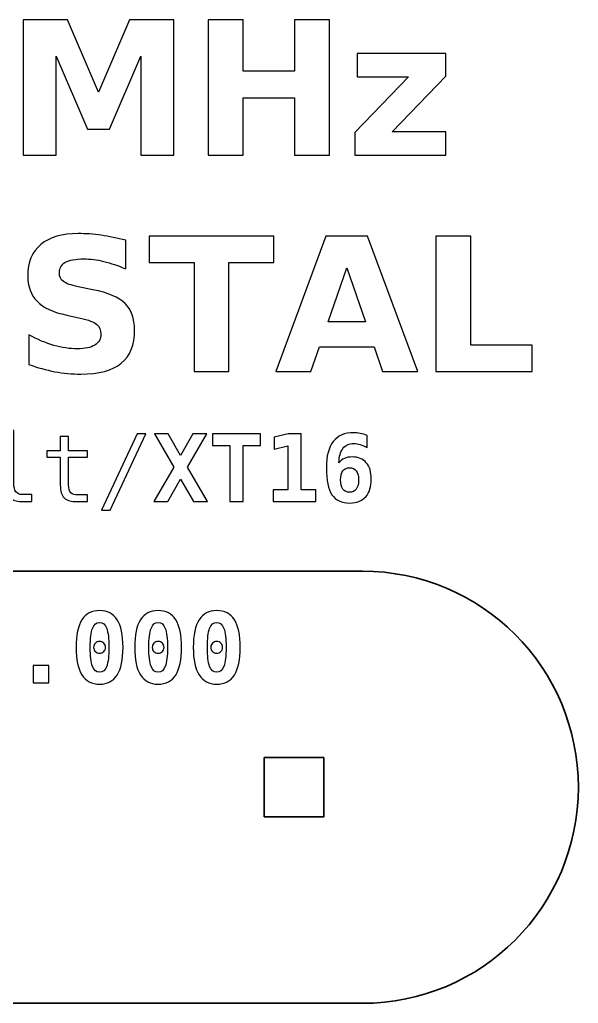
# Model space of a CAD drawing. Header units: centimetres. Extents: x -11.05 to -9.95, y -15.08 to -14.02.
# Drawn here: x -10.551 to -9.95, y -15.082 to -14.024 of the extents above; entities that cross this region are included whole.
import ezdxf

# ---------------------------------------------------------------- set-up
doc = ezdxf.new("R2010")
doc.units = ezdxf.units.CM
doc.header["$MEASUREMENT"] = 0
doc.layers.add('Layer 1', color=7, linetype='Continuous')

msp = doc.modelspace()

# ---------------------------------------------------------------- linework, layer by layer
at = {"layer": 'Layer 1', "color": 7, "lineweight": 35}
msp.add_lwpolyline([(-10.288, -14.882), (-10.224, -14.882), (-10.224, -14.818), (-10.288, -14.818), (-10.288, -14.882)], close=True, dxfattribs=at)
at = {"layer": 'Layer 1', "color": 250}
for points, knots in [([(-10.54758, -14.02405), (-10.54758, -14.02405), (-10.49975, -14.02405), (-10.49975, -14.02405), (-10.49975, -14.02405), (-10.49975, -14.02405), (-10.46652, -14.10208), (-10.46652, -14.10208), (-10.46652, -14.10208), (-10.46652, -14.10208), (-10.43312, -14.02405), (-10.43312, -14.02405), (-10.43312, -14.02405), (-10.43312, -14.02405), (-10.38538, -14.02405), (-10.38538, -14.02405), (-10.38538, -14.02405), (-10.38538, -14.02405), (-10.38538, -14.16985), (-10.38538, -14.16985), (-10.38538, -14.16985), (-10.38538, -14.16985), (-10.42092, -14.16985), (-10.42092, -14.16985), (-10.42092, -14.16985), (-10.42092, -14.16985), (-10.42092, -14.06322), (-10.42092, -14.06322), (-10.42092, -14.06322), (-10.42092, -14.06322), (-10.45452, -14.14182), (-10.45452, -14.14182), (-10.45452, -14.14182), (-10.45452, -14.14182), (-10.47835, -14.14182), (-10.47835, -14.14182), (-10.47835, -14.14182), (-10.47835, -14.14182), (-10.51195, -14.06322), (-10.51195, -14.06322), (-10.51195, -14.06322), (-10.51195, -14.06322), (-10.51195, -14.16985), (-10.51195, -14.16985), (-10.51195, -14.16985), (-10.51195, -14.16985), (-10.54758, -14.16985), (-10.54758, -14.16985), (-10.54758, -14.16985), (-10.54758, -14.16985), (-10.54758, -14.02405), (-10.54758, -14.02405)], [0, 0, 0, 0, 0.0769231, 0.0769231, 0.0769231, 0.0769231, 0.1538462, 0.1538462, 0.1538462, 0.1538462, 0.2307692, 0.2307692, 0.2307692, 0.2307692, 0.3076923, 0.3076923, 0.3076923, 0.3076923, 0.3846154, 0.3846154, 0.3846154, 0.3846154, 0.4615385, 0.4615385, 0.4615385, 0.4615385, 0.5384615, 0.5384615, 0.5384615, 0.5384615, 0.6153846, 0.6153846, 0.6153846, 0.6153846, 0.6923077, 0.6923077, 0.6923077, 0.6923077, 0.7692308, 0.7692308, 0.7692308, 0.7692308, 0.8461538, 0.8461538, 0.8461538, 0.8461538, 0.9230769, 0.9230769, 0.9230769, 0.9230769, 1, 1, 1, 1]), ([(-10.34855, -14.02405), (-10.34855, -14.02405), (-10.31095, -14.02405), (-10.31095, -14.02405), (-10.31095, -14.02405), (-10.31095, -14.02405), (-10.31095, -14.07962), (-10.31095, -14.07962), (-10.31095, -14.07962), (-10.31095, -14.07962), (-10.25549, -14.07962), (-10.25549, -14.07962), (-10.25549, -14.07962), (-10.25549, -14.07962), (-10.25549, -14.02405), (-10.25549, -14.02405), (-10.25549, -14.02405), (-10.25549, -14.02405), (-10.21789, -14.02405), (-10.21789, -14.02405), (-10.21789, -14.02405), (-10.21789, -14.02405), (-10.21789, -14.16985), (-10.21789, -14.16985), (-10.21789, -14.16985), (-10.21789, -14.16985), (-10.25549, -14.16985), (-10.25549, -14.16985), (-10.25549, -14.16985), (-10.25549, -14.16985), (-10.25549, -14.10805), (-10.25549, -14.10805), (-10.25549, -14.10805), (-10.25549, -14.10805), (-10.31095, -14.10805), (-10.31095, -14.10805), (-10.31095, -14.10805), (-10.31095, -14.10805), (-10.31095, -14.16985), (-10.31095, -14.16985), (-10.31095, -14.16985), (-10.31095, -14.16985), (-10.34855, -14.16985), (-10.34855, -14.16985), (-10.34855, -14.16985), (-10.34855, -14.16985), (-10.34855, -14.02405), (-10.34855, -14.02405)], [0, 0, 0, 0, 0.0833333, 0.0833333, 0.0833333, 0.0833333, 0.1666667, 0.1666667, 0.1666667, 0.1666667, 0.25, 0.25, 0.25, 0.25, 0.3333333, 0.3333333, 0.3333333, 0.3333333, 0.4166667, 0.4166667, 0.4166667, 0.4166667, 0.5, 0.5, 0.5, 0.5, 0.5833333, 0.5833333, 0.5833333, 0.5833333, 0.6666667, 0.6666667, 0.6666667, 0.6666667, 0.75, 0.75, 0.75, 0.75, 0.8333333, 0.8333333, 0.8333333, 0.8333333, 0.9166667, 0.9166667, 0.9166667, 0.9166667, 1, 1, 1, 1]), ([(-10.18812, -14.06048), (-10.18812, -14.06048), (-10.09268, -14.06048), (-10.09268, -14.06048), (-10.09268, -14.06048), (-10.09268, -14.06048), (-10.09268, -14.08488), (-10.09268, -14.08488), (-10.09268, -14.08488), (-10.09268, -14.08488), (-10.15032, -14.14485), (-10.15032, -14.14485), (-10.15032, -14.14485), (-10.15032, -14.14485), (-10.09268, -14.14485), (-10.09268, -14.14485), (-10.09268, -14.14485), (-10.09268, -14.14485), (-10.09268, -14.16985), (-10.09268, -14.16985), (-10.09268, -14.16985), (-10.09268, -14.16985), (-10.19055, -14.16985), (-10.19055, -14.16985), (-10.19055, -14.16985), (-10.19055, -14.16985), (-10.19055, -14.14545), (-10.19055, -14.14545), (-10.19055, -14.14545), (-10.19055, -14.14545), (-10.13292, -14.08548), (-10.13292, -14.08548), (-10.13292, -14.08548), (-10.13292, -14.08548), (-10.18812, -14.08548), (-10.18812, -14.08548), (-10.18812, -14.08548), (-10.18812, -14.08548), (-10.18812, -14.06048), (-10.18812, -14.06048)], [0, 0, 0, 0, 0.1, 0.1, 0.1, 0.1, 0.2, 0.2, 0.2, 0.2, 0.3, 0.3, 0.3, 0.3, 0.4, 0.4, 0.4, 0.4, 0.5, 0.5, 0.5, 0.5, 0.6, 0.6, 0.6, 0.6, 0.7, 0.7, 0.7, 0.7, 0.8, 0.8, 0.8, 0.8, 0.9, 0.9, 0.9, 0.9, 1, 1, 1, 1]), ([(-10.43725, -14.26145), (-10.43725, -14.26145), (-10.43725, -14.29228), (-10.43725, -14.29228), (-10.43725, -14.29228), (-10.44525, -14.28872), (-10.45308, -14.28602), (-10.46068, -14.28418), (-10.46068, -14.28418), (-10.46831, -14.28235), (-10.47551, -14.28145), (-10.48228, -14.28145), (-10.48228, -14.28145), (-10.49125, -14.28145), (-10.49791, -14.28268), (-10.50221, -14.28515), (-10.50221, -14.28515), (-10.50651, -14.28765), (-10.50865, -14.29148), (-10.50865, -14.29668), (-10.50865, -14.29668), (-10.50865, -14.30058), (-10.50721, -14.30365), (-10.50431, -14.30582), (-10.50431, -14.30582), (-10.50141, -14.30798), (-10.49615, -14.30988), (-10.48851, -14.31145), (-10.48851, -14.31145), (-10.48851, -14.31145), (-10.47251, -14.31465), (-10.47251, -14.31465), (-10.47251, -14.31465), (-10.45628, -14.31792), (-10.44478, -14.32285), (-10.43795, -14.32952), (-10.43795, -14.32952), (-10.43111, -14.33615), (-10.42768, -14.34558), (-10.42768, -14.35782), (-10.42768, -14.35782), (-10.42768, -14.37392), (-10.43245, -14.38588), (-10.44198, -14.39372), (-10.44198, -14.39372), (-10.45151, -14.40155), (-10.46608, -14.40548), (-10.48568, -14.40548), (-10.48568, -14.40548), (-10.49495, -14.40548), (-10.50421, -14.40462), (-10.51351, -14.40285), (-10.51351, -14.40285), (-10.52281, -14.40108), (-10.53215, -14.39848), (-10.54145, -14.39505), (-10.54145, -14.39505), (-10.54145, -14.39505), (-10.54145, -14.36332), (-10.54145, -14.36332), (-10.54145, -14.36332), (-10.53215, -14.36825), (-10.52315, -14.37198), (-10.51445, -14.37448), (-10.51445, -14.37448), (-10.50575, -14.37698), (-10.49738, -14.37825), (-10.48931, -14.37825), (-10.48931, -14.37825), (-10.48111, -14.37825), (-10.47481, -14.37688), (-10.47045, -14.37415), (-10.47045, -14.37415), (-10.46608, -14.37142), (-10.46391, -14.36752), (-10.46391, -14.36242), (-10.46391, -14.36242), (-10.46391, -14.35788), (-10.46538, -14.35435), (-10.46835, -14.35188), (-10.46835, -14.35188), (-10.47131, -14.34942), (-10.47721, -14.34718), (-10.48608, -14.34525), (-10.48608, -14.34525), (-10.48608, -14.34525), (-10.50065, -14.34202), (-10.50065, -14.34202), (-10.50065, -14.34202), (-10.51521, -14.33888), (-10.52588, -14.33392), (-10.53261, -14.32708), (-10.53261, -14.32708), (-10.53935, -14.32025), (-10.54271, -14.31102), (-10.54271, -14.29945), (-10.54271, -14.29945), (-10.54271, -14.28492), (-10.53801, -14.27375), (-10.52865, -14.26595), (-10.52865, -14.26595), (-10.51928, -14.25812), (-10.50581, -14.25422), (-10.48821, -14.25422), (-10.48821, -14.25422), (-10.48021, -14.25422), (-10.47198, -14.25482), (-10.46351, -14.25602), (-10.46351, -14.25602), (-10.45505, -14.25722), (-10.44628, -14.25902), (-10.43725, -14.26145)], [0, 0, 0, 0, 0.0357143, 0.0357143, 0.0357143, 0.0357143, 0.0714286, 0.0714286, 0.0714286, 0.0714286, 0.1071429, 0.1071429, 0.1071429, 0.1071429, 0.1428571, 0.1428571, 0.1428571, 0.1428571, 0.1785714, 0.1785714, 0.1785714, 0.1785714, 0.2142857, 0.2142857, 0.2142857, 0.2142857, 0.25, 0.25, 0.25, 0.25, 0.2857143, 0.2857143, 0.2857143, 0.2857143, 0.3214286, 0.3214286, 0.3214286, 0.3214286, 0.3571429, 0.3571429, 0.3571429, 0.3571429, 0.3928571, 0.3928571, 0.3928571, 0.3928571, 0.4285714, 0.4285714, 0.4285714, 0.4285714, 0.4642857, 0.4642857, 0.4642857, 0.4642857, 0.5, 0.5, 0.5, 0.5, 0.5357143, 0.5357143, 0.5357143, 0.5357143, 0.5714286, 0.5714286, 0.5714286, 0.5714286, 0.6071429, 0.6071429, 0.6071429, 0.6071429, 0.6428571, 0.6428571, 0.6428571, 0.6428571, 0.6785714, 0.6785714, 0.6785714, 0.6785714, 0.7142857, 0.7142857, 0.7142857, 0.7142857, 0.75, 0.75, 0.75, 0.75, 0.7857143, 0.7857143, 0.7857143, 0.7857143, 0.8214286, 0.8214286, 0.8214286, 0.8214286, 0.8571429, 0.8571429, 0.8571429, 0.8571429, 0.8928571, 0.8928571, 0.8928571, 0.8928571, 0.9285714, 0.9285714, 0.9285714, 0.9285714, 0.9642857, 0.9642857, 0.9642857, 0.9642857, 1, 1, 1, 1]), ([(-10.41208, -14.25685), (-10.41208, -14.25685), (-10.27772, -14.25685), (-10.27772, -14.25685), (-10.27772, -14.25685), (-10.27772, -14.25685), (-10.27772, -14.28528), (-10.27772, -14.28528), (-10.27772, -14.28528), (-10.27772, -14.28528), (-10.32605, -14.28528), (-10.32605, -14.28528), (-10.32605, -14.28528), (-10.32605, -14.28528), (-10.32605, -14.40265), (-10.32605, -14.40265), (-10.32605, -14.40265), (-10.32605, -14.40265), (-10.36365, -14.40265), (-10.36365, -14.40265), (-10.36365, -14.40265), (-10.36365, -14.40265), (-10.36365, -14.28528), (-10.36365, -14.28528), (-10.36365, -14.28528), (-10.36365, -14.28528), (-10.41208, -14.28528), (-10.41208, -14.28528), (-10.41208, -14.28528), (-10.41208, -14.28528), (-10.41208, -14.25685), (-10.41208, -14.25685)], [0, 0, 0, 0, 0.125, 0.125, 0.125, 0.125, 0.25, 0.25, 0.25, 0.25, 0.375, 0.375, 0.375, 0.375, 0.5, 0.5, 0.5, 0.5, 0.625, 0.625, 0.625, 0.625, 0.75, 0.75, 0.75, 0.75, 0.875, 0.875, 0.875, 0.875, 1, 1, 1, 1]), ([(-10.16979, -14.37612), (-10.16979, -14.37612), (-10.22859, -14.37612), (-10.22859, -14.37612), (-10.22859, -14.37612), (-10.22859, -14.37612), (-10.23785, -14.40265), (-10.23785, -14.40265), (-10.23785, -14.40265), (-10.23785, -14.40265), (-10.27565, -14.40265), (-10.27565, -14.40265), (-10.27565, -14.40265), (-10.27565, -14.40265), (-10.22165, -14.25685), (-10.22165, -14.25685), (-10.22165, -14.25685), (-10.22165, -14.25685), (-10.17682, -14.25685), (-10.17682, -14.25685), (-10.17682, -14.25685), (-10.17682, -14.25685), (-10.12282, -14.40265), (-10.12282, -14.40265), (-10.12282, -14.40265), (-10.12282, -14.40265), (-10.16062, -14.40265), (-10.16062, -14.40265), (-10.16062, -14.40265), (-10.16062, -14.40265), (-10.16979, -14.37612), (-10.16979, -14.37612)], [0, 0, 0, 0, 0.125, 0.125, 0.125, 0.125, 0.25, 0.25, 0.25, 0.25, 0.375, 0.375, 0.375, 0.375, 0.5, 0.5, 0.5, 0.5, 0.625, 0.625, 0.625, 0.625, 0.75, 0.75, 0.75, 0.75, 0.875, 0.875, 0.875, 0.875, 1, 1, 1, 1]), ([(-10.10345, -14.25685), (-10.10345, -14.25685), (-10.06585, -14.25685), (-10.06585, -14.25685), (-10.06585, -14.25685), (-10.06585, -14.25685), (-10.06585, -14.37422), (-10.06585, -14.37422), (-10.06585, -14.37422), (-10.06585, -14.37422), (-9.99985, -14.37422), (-9.99985, -14.37422), (-9.99985, -14.37422), (-9.99985, -14.37422), (-9.99985, -14.40265), (-9.99985, -14.40265), (-9.99985, -14.40265), (-9.99985, -14.40265), (-10.10345, -14.40265), (-10.10345, -14.40265), (-10.10345, -14.40265), (-10.10345, -14.40265), (-10.10345, -14.25685), (-10.10345, -14.25685)], [0, 0, 0, 0, 0.1666667, 0.1666667, 0.1666667, 0.1666667, 0.3333333, 0.3333333, 0.3333333, 0.3333333, 0.5, 0.5, 0.5, 0.5, 0.6666667, 0.6666667, 0.6666667, 0.6666667, 0.8333333, 0.8333333, 0.8333333, 0.8333333, 1, 1, 1, 1]), ([(-10.21922, -14.34905), (-10.21922, -14.34905), (-10.17925, -14.34905), (-10.17925, -14.34905), (-10.17925, -14.34905), (-10.17925, -14.34905), (-10.19919, -14.29105), (-10.19919, -14.29105), (-10.19919, -14.29105), (-10.19919, -14.29105), (-10.21922, -14.34905), (-10.21922, -14.34905)], [0, 0, 0, 0, 0.3333333, 0.3333333, 0.3333333, 0.3333333, 0.6666667, 0.6666667, 0.6666667, 0.6666667, 1, 1, 1, 1]), ([(-10.55763, -14.52282), (-10.55763, -14.52686), (-10.5569, -14.52989), (-10.55541, -14.53194), (-10.55541, -14.53194), (-10.55393, -14.53399), (-10.55175, -14.53502), (-10.54885, -14.53502), (-10.54885, -14.53502), (-10.54885, -14.53502), (-10.53835, -14.53502), (-10.53835, -14.53502), (-10.53835, -14.53502), (-10.53835, -14.53502), (-10.53835, -14.54264), (-10.53835, -14.54264), (-10.53835, -14.54264), (-10.53835, -14.54264), (-10.54971, -14.54264), (-10.54971, -14.54264), (-10.54971, -14.54264), (-10.5551, -14.54264), (-10.55925, -14.54091), (-10.5622, -14.53746), (-10.5622, -14.53746), (-10.56515, -14.53401), (-10.56661, -14.52912), (-10.56661, -14.52282), (-10.56661, -14.52282), (-10.56661, -14.52282), (-10.56661, -14.47316), (-10.56661, -14.47316), (-10.56661, -14.47316), (-10.56661, -14.47316), (-10.58101, -14.47316), (-10.58101, -14.47316), (-10.58101, -14.47316), (-10.58101, -14.47316), (-10.58101, -14.46612), (-10.58101, -14.46612), (-10.58101, -14.46612), (-10.58101, -14.46612), (-10.55763, -14.46612), (-10.55763, -14.46612), (-10.55763, -14.46612), (-10.55763, -14.46612), (-10.55763, -14.52282), (-10.55763, -14.52282)], [0, 0, 0, 0, 0.0833333, 0.0833333, 0.0833333, 0.0833333, 0.1666667, 0.1666667, 0.1666667, 0.1666667, 0.25, 0.25, 0.25, 0.25, 0.3333333, 0.3333333, 0.3333333, 0.3333333, 0.4166667, 0.4166667, 0.4166667, 0.4166667, 0.5, 0.5, 0.5, 0.5, 0.5833333, 0.5833333, 0.5833333, 0.5833333, 0.6666667, 0.6666667, 0.6666667, 0.6666667, 0.75, 0.75, 0.75, 0.75, 0.8333333, 0.8333333, 0.8333333, 0.8333333, 0.9166667, 0.9166667, 0.9166667, 0.9166667, 1, 1, 1, 1]), ([(-10.17735, -14.47146), (-10.17735, -14.47146), (-10.17735, -14.48454), (-10.17735, -14.48454), (-10.17735, -14.48454), (-10.17991, -14.48307), (-10.18238, -14.48197), (-10.18475, -14.48124), (-10.18475, -14.48124), (-10.1871, -14.48051), (-10.18936, -14.48014), (-10.19155, -14.48014), (-10.19155, -14.48014), (-10.19675, -14.48014), (-10.20071, -14.48189), (-10.20343, -14.48539), (-10.20343, -14.48539), (-10.20615, -14.48889), (-10.20756, -14.49406), (-10.2077, -14.50089), (-10.2077, -14.50089), (-10.20616, -14.49877), (-10.20421, -14.49719), (-10.20185, -14.49612), (-10.20185, -14.49612), (-10.19946, -14.49507), (-10.19666, -14.49454), (-10.19345, -14.49454), (-10.19345, -14.49454), (-10.18686, -14.49454), (-10.1818, -14.49662), (-10.17821, -14.50077), (-10.17821, -14.50077), (-10.17463, -14.50492), (-10.17285, -14.51081), (-10.17285, -14.51842), (-10.17285, -14.51842), (-10.17285, -14.52659), (-10.17486, -14.53292), (-10.17888, -14.53742), (-10.17888, -14.53742), (-10.1829, -14.54191), (-10.18855, -14.54416), (-10.19585, -14.54416), (-10.19585, -14.54416), (-10.20473, -14.54416), (-10.21118, -14.54117), (-10.2152, -14.53522), (-10.2152, -14.53522), (-10.21921, -14.52926), (-10.22123, -14.51964), (-10.22123, -14.50636), (-10.22123, -14.50636), (-10.22123, -14.49374), (-10.21878, -14.48427), (-10.21386, -14.47797), (-10.21386, -14.47797), (-10.20895, -14.47167), (-10.20158, -14.46852), (-10.19175, -14.46852), (-10.19175, -14.46852), (-10.18946, -14.46852), (-10.18711, -14.46877), (-10.1847, -14.46926), (-10.1847, -14.46926), (-10.18226, -14.46974), (-10.17981, -14.47047), (-10.17735, -14.47146)], [0, 0, 0, 0, 0.0588235, 0.0588235, 0.0588235, 0.0588235, 0.1176471, 0.1176471, 0.1176471, 0.1176471, 0.1764706, 0.1764706, 0.1764706, 0.1764706, 0.2352941, 0.2352941, 0.2352941, 0.2352941, 0.2941176, 0.2941176, 0.2941176, 0.2941176, 0.3529412, 0.3529412, 0.3529412, 0.3529412, 0.4117647, 0.4117647, 0.4117647, 0.4117647, 0.4705882, 0.4705882, 0.4705882, 0.4705882, 0.5294118, 0.5294118, 0.5294118, 0.5294118, 0.5882353, 0.5882353, 0.5882353, 0.5882353, 0.6470588, 0.6470588, 0.6470588, 0.6470588, 0.7058824, 0.7058824, 0.7058824, 0.7058824, 0.7647059, 0.7647059, 0.7647059, 0.7647059, 0.8235294, 0.8235294, 0.8235294, 0.8235294, 0.8823529, 0.8823529, 0.8823529, 0.8823529, 0.9411765, 0.9411765, 0.9411765, 0.9411765, 1, 1, 1, 1]), ([(-10.49865, -14.47242), (-10.49865, -14.47242), (-10.49865, -14.48796), (-10.49865, -14.48796), (-10.49865, -14.48796), (-10.49865, -14.48796), (-10.47823, -14.48796), (-10.47823, -14.48796), (-10.47823, -14.48796), (-10.47823, -14.48796), (-10.47823, -14.49494), (-10.47823, -14.49494), (-10.47823, -14.49494), (-10.47823, -14.49494), (-10.49865, -14.49494), (-10.49865, -14.49494), (-10.49865, -14.49494), (-10.49865, -14.49494), (-10.49865, -14.52462), (-10.49865, -14.52462), (-10.49865, -14.52462), (-10.49865, -14.52866), (-10.49788, -14.53147), (-10.49635, -14.53306), (-10.49635, -14.53306), (-10.49481, -14.53466), (-10.49215, -14.53546), (-10.48835, -14.53546), (-10.48835, -14.53546), (-10.48835, -14.53546), (-10.47823, -14.53546), (-10.47823, -14.53546), (-10.47823, -14.53546), (-10.47823, -14.53546), (-10.47823, -14.54264), (-10.47823, -14.54264), (-10.47823, -14.54264), (-10.47823, -14.54264), (-10.48921, -14.54264), (-10.48921, -14.54264), (-10.48921, -14.54264), (-10.49596, -14.54264), (-10.50071, -14.54129), (-10.50348, -14.53859), (-10.50348, -14.53859), (-10.50625, -14.53589), (-10.50763, -14.53122), (-10.50763, -14.52462), (-10.50763, -14.52462), (-10.50763, -14.52462), (-10.50763, -14.49494), (-10.50763, -14.49494), (-10.50763, -14.49494), (-10.50763, -14.49494), (-10.52223, -14.49494), (-10.52223, -14.49494), (-10.52223, -14.49494), (-10.52223, -14.49494), (-10.52223, -14.48796), (-10.52223, -14.48796), (-10.52223, -14.48796), (-10.52223, -14.48796), (-10.50763, -14.48796), (-10.50763, -14.48796), (-10.50763, -14.48796), (-10.50763, -14.48796), (-10.50763, -14.47242), (-10.50763, -14.47242), (-10.50763, -14.47242), (-10.50763, -14.47242), (-10.49865, -14.47242), (-10.49865, -14.47242)], [0, 0, 0, 0, 0.0555556, 0.0555556, 0.0555556, 0.0555556, 0.1111111, 0.1111111, 0.1111111, 0.1111111, 0.1666667, 0.1666667, 0.1666667, 0.1666667, 0.2222222, 0.2222222, 0.2222222, 0.2222222, 0.2777778, 0.2777778, 0.2777778, 0.2777778, 0.3333333, 0.3333333, 0.3333333, 0.3333333, 0.3888889, 0.3888889, 0.3888889, 0.3888889, 0.4444444, 0.4444444, 0.4444444, 0.4444444, 0.5, 0.5, 0.5, 0.5, 0.5555556, 0.5555556, 0.5555556, 0.5555556, 0.6111111, 0.6111111, 0.6111111, 0.6111111, 0.6666667, 0.6666667, 0.6666667, 0.6666667, 0.7222222, 0.7222222, 0.7222222, 0.7222222, 0.7777778, 0.7777778, 0.7777778, 0.7777778, 0.8333333, 0.8333333, 0.8333333, 0.8333333, 0.8888889, 0.8888889, 0.8888889, 0.8888889, 0.9444444, 0.9444444, 0.9444444, 0.9444444, 1, 1, 1, 1]), ([(-10.42501, -14.46974), (-10.42501, -14.46974), (-10.41573, -14.46974), (-10.41573, -14.46974), (-10.41573, -14.46974), (-10.41573, -14.46974), (-10.45411, -14.55192), (-10.45411, -14.55192), (-10.45411, -14.55192), (-10.45411, -14.55192), (-10.46345, -14.55192), (-10.46345, -14.55192), (-10.46345, -14.55192), (-10.46345, -14.55192), (-10.42501, -14.46974), (-10.42501, -14.46974)], [0, 0, 0, 0, 0.25, 0.25, 0.25, 0.25, 0.5, 0.5, 0.5, 0.5, 0.75, 0.75, 0.75, 0.75, 1, 1, 1, 1]), ([(-10.34935, -14.54264), (-10.34935, -14.54264), (-10.36423, -14.54264), (-10.36423, -14.54264), (-10.36423, -14.54264), (-10.36423, -14.54264), (-10.37815, -14.51852), (-10.37815, -14.51852), (-10.37815, -14.51852), (-10.37815, -14.51852), (-10.39203, -14.54264), (-10.39203, -14.54264), (-10.39203, -14.54264), (-10.39203, -14.54264), (-10.40691, -14.54264), (-10.40691, -14.54264), (-10.40691, -14.54264), (-10.40691, -14.54264), (-10.38553, -14.50562), (-10.38553, -14.50562), (-10.38553, -14.50562), (-10.38553, -14.50562), (-10.40633, -14.46974), (-10.40633, -14.46974), (-10.40633, -14.46974), (-10.40633, -14.46974), (-10.39143, -14.46974), (-10.39143, -14.46974), (-10.39143, -14.46974), (-10.39143, -14.46974), (-10.37815, -14.49294), (-10.37815, -14.49294), (-10.37815, -14.49294), (-10.37815, -14.49294), (-10.36483, -14.46974), (-10.36483, -14.46974), (-10.36483, -14.46974), (-10.36483, -14.46974), (-10.34993, -14.46974), (-10.34993, -14.46974), (-10.34993, -14.46974), (-10.34993, -14.46974), (-10.37063, -14.50562), (-10.37063, -14.50562), (-10.37063, -14.50562), (-10.37063, -14.50562), (-10.34935, -14.54264), (-10.34935, -14.54264)], [0, 0, 0, 0, 0.0833333, 0.0833333, 0.0833333, 0.0833333, 0.1666667, 0.1666667, 0.1666667, 0.1666667, 0.25, 0.25, 0.25, 0.25, 0.3333333, 0.3333333, 0.3333333, 0.3333333, 0.4166667, 0.4166667, 0.4166667, 0.4166667, 0.5, 0.5, 0.5, 0.5, 0.5833333, 0.5833333, 0.5833333, 0.5833333, 0.6666667, 0.6666667, 0.6666667, 0.6666667, 0.75, 0.75, 0.75, 0.75, 0.8333333, 0.8333333, 0.8333333, 0.8333333, 0.9166667, 0.9166667, 0.9166667, 0.9166667, 1, 1, 1, 1]), ([(-10.31073, -14.54264), (-10.31073, -14.54264), (-10.32513, -14.54264), (-10.32513, -14.54264), (-10.32513, -14.54264), (-10.32513, -14.54264), (-10.32513, -14.48234), (-10.32513, -14.48234), (-10.32513, -14.48234), (-10.32513, -14.48234), (-10.34363, -14.48234), (-10.34363, -14.48234), (-10.34363, -14.48234), (-10.34363, -14.48234), (-10.34363, -14.46974), (-10.34363, -14.46974), (-10.34363, -14.46974), (-10.34363, -14.46974), (-10.29223, -14.46974), (-10.29223, -14.46974), (-10.29223, -14.46974), (-10.29223, -14.46974), (-10.29223, -14.48234), (-10.29223, -14.48234), (-10.29223, -14.48234), (-10.29223, -14.48234), (-10.31073, -14.48234), (-10.31073, -14.48234), (-10.31073, -14.48234), (-10.31073, -14.48234), (-10.31073, -14.54264), (-10.31073, -14.54264)], [0, 0, 0, 0, 0.125, 0.125, 0.125, 0.125, 0.25, 0.25, 0.25, 0.25, 0.375, 0.375, 0.375, 0.375, 0.5, 0.5, 0.5, 0.5, 0.625, 0.625, 0.625, 0.625, 0.75, 0.75, 0.75, 0.75, 0.875, 0.875, 0.875, 0.875, 1, 1, 1, 1]), ([(-10.27865, -14.52994), (-10.27865, -14.52994), (-10.26253, -14.52994), (-10.26253, -14.52994), (-10.26253, -14.52994), (-10.26253, -14.52994), (-10.26253, -14.48262), (-10.26253, -14.48262), (-10.26253, -14.48262), (-10.26253, -14.48262), (-10.27751, -14.48634), (-10.27751, -14.48634), (-10.27751, -14.48634), (-10.27751, -14.48634), (-10.27751, -14.47336), (-10.27751, -14.47336), (-10.27751, -14.47336), (-10.27751, -14.47336), (-10.26243, -14.46974), (-10.26243, -14.46974), (-10.26243, -14.46974), (-10.26243, -14.46974), (-10.24851, -14.46974), (-10.24851, -14.46974), (-10.24851, -14.46974), (-10.24851, -14.46974), (-10.24851, -14.52994), (-10.24851, -14.52994), (-10.24851, -14.52994), (-10.24851, -14.52994), (-10.2324, -14.52994), (-10.2324, -14.52994), (-10.2324, -14.52994), (-10.2324, -14.52994), (-10.2324, -14.54264), (-10.2324, -14.54264), (-10.2324, -14.54264), (-10.2324, -14.54264), (-10.27865, -14.54264), (-10.27865, -14.54264), (-10.27865, -14.54264), (-10.27865, -14.54264), (-10.27865, -14.52994), (-10.27865, -14.52994)], [0, 0, 0, 0, 0.0909091, 0.0909091, 0.0909091, 0.0909091, 0.1818182, 0.1818182, 0.1818182, 0.1818182, 0.2727273, 0.2727273, 0.2727273, 0.2727273, 0.3636364, 0.3636364, 0.3636364, 0.3636364, 0.4545455, 0.4545455, 0.4545455, 0.4545455, 0.5454545, 0.5454545, 0.5454545, 0.5454545, 0.6363636, 0.6363636, 0.6363636, 0.6363636, 0.7272727, 0.7272727, 0.7272727, 0.7272727, 0.8181818, 0.8181818, 0.8181818, 0.8181818, 0.9090909, 0.9090909, 0.9090909, 0.9090909, 1, 1, 1, 1]), ([(-10.19623, -14.50611), (-10.19935, -14.50611), (-10.20173, -14.50724), (-10.20338, -14.50951), (-10.20338, -14.50951), (-10.20503, -14.51177), (-10.20585, -14.51504), (-10.20585, -14.51934), (-10.20585, -14.51934), (-10.20585, -14.52361), (-10.20503, -14.52687), (-10.20338, -14.52914), (-10.20338, -14.52914), (-10.20173, -14.53141), (-10.19935, -14.53254), (-10.19623, -14.53254), (-10.19623, -14.53254), (-10.1931, -14.53254), (-10.1907, -14.53141), (-10.18903, -14.52914), (-10.18903, -14.52914), (-10.18735, -14.52687), (-10.18651, -14.52361), (-10.18651, -14.51934), (-10.18651, -14.51934), (-10.18651, -14.51507), (-10.18735, -14.51181), (-10.18903, -14.50952), (-10.18903, -14.50952), (-10.1907, -14.50724), (-10.1931, -14.50611), (-10.19623, -14.50611)], [0, 0, 0, 0, 0.125, 0.125, 0.125, 0.125, 0.25, 0.25, 0.25, 0.25, 0.375, 0.375, 0.375, 0.375, 0.5, 0.5, 0.5, 0.5, 0.625, 0.625, 0.625, 0.625, 0.75, 0.75, 0.75, 0.75, 0.875, 0.875, 0.875, 0.875, 1, 1, 1, 1]), ([(-10.49058, -14.69949), (-10.49058, -14.68627), (-10.48848, -14.67636), (-10.48429, -14.66976), (-10.48429, -14.66976), (-10.48009, -14.66316), (-10.47378, -14.65986), (-10.46535, -14.65986), (-10.46535, -14.65986), (-10.45691, -14.65986), (-10.45059, -14.66314), (-10.44638, -14.66972), (-10.44638, -14.66972), (-10.44219, -14.67631), (-10.4401, -14.68624), (-10.4401, -14.69949), (-10.4401, -14.69949), (-10.4401, -14.71272), (-10.44219, -14.72263), (-10.44638, -14.72921), (-10.44638, -14.72921), (-10.45059, -14.73579), (-10.45691, -14.73907), (-10.46535, -14.73907), (-10.46535, -14.73907), (-10.47378, -14.73907), (-10.48009, -14.73577), (-10.48429, -14.72918), (-10.48429, -14.72918), (-10.48848, -14.72258), (-10.49058, -14.71268), (-10.49058, -14.69949)], [0, 0, 0, 0, 0.125, 0.125, 0.125, 0.125, 0.25, 0.25, 0.25, 0.25, 0.375, 0.375, 0.375, 0.375, 0.5, 0.5, 0.5, 0.5, 0.625, 0.625, 0.625, 0.625, 0.75, 0.75, 0.75, 0.75, 0.875, 0.875, 0.875, 0.875, 1, 1, 1, 1]), ([(-10.42753, -14.69949), (-10.42753, -14.68627), (-10.42543, -14.67636), (-10.42124, -14.66976), (-10.42124, -14.66976), (-10.41704, -14.66316), (-10.41073, -14.65986), (-10.4023, -14.65986), (-10.4023, -14.65986), (-10.39386, -14.65986), (-10.38754, -14.66314), (-10.38333, -14.66972), (-10.38333, -14.66972), (-10.37914, -14.67631), (-10.37705, -14.68624), (-10.37705, -14.69949), (-10.37705, -14.69949), (-10.37705, -14.71272), (-10.37914, -14.72263), (-10.38333, -14.72921), (-10.38333, -14.72921), (-10.38754, -14.73579), (-10.39386, -14.73907), (-10.4023, -14.73907), (-10.4023, -14.73907), (-10.41073, -14.73907), (-10.41704, -14.73577), (-10.42124, -14.72918), (-10.42124, -14.72918), (-10.42543, -14.72258), (-10.42753, -14.71268), (-10.42753, -14.69949)], [0, 0, 0, 0, 0.125, 0.125, 0.125, 0.125, 0.25, 0.25, 0.25, 0.25, 0.375, 0.375, 0.375, 0.375, 0.5, 0.5, 0.5, 0.5, 0.625, 0.625, 0.625, 0.625, 0.75, 0.75, 0.75, 0.75, 0.875, 0.875, 0.875, 0.875, 1, 1, 1, 1]), ([(-10.36448, -14.69949), (-10.36448, -14.68627), (-10.36238, -14.67636), (-10.35819, -14.66976), (-10.35819, -14.66976), (-10.35399, -14.66316), (-10.34768, -14.65986), (-10.33925, -14.65986), (-10.33925, -14.65986), (-10.33081, -14.65986), (-10.32449, -14.66314), (-10.32028, -14.66972), (-10.32028, -14.66972), (-10.31609, -14.67631), (-10.314, -14.68624), (-10.314, -14.69949), (-10.314, -14.69949), (-10.314, -14.71272), (-10.31609, -14.72263), (-10.32028, -14.72921), (-10.32028, -14.72921), (-10.32449, -14.73579), (-10.33081, -14.73907), (-10.33925, -14.73907), (-10.33925, -14.73907), (-10.34768, -14.73907), (-10.35399, -14.73577), (-10.35819, -14.72918), (-10.35819, -14.72918), (-10.36238, -14.72258), (-10.36448, -14.71268), (-10.36448, -14.69949)], [0, 0, 0, 0, 0.125, 0.125, 0.125, 0.125, 0.25, 0.25, 0.25, 0.25, 0.375, 0.375, 0.375, 0.375, 0.5, 0.5, 0.5, 0.5, 0.625, 0.625, 0.625, 0.625, 0.75, 0.75, 0.75, 0.75, 0.875, 0.875, 0.875, 0.875, 1, 1, 1, 1]), ([(-10.46535, -14.67264), (-10.46884, -14.67264), (-10.47138, -14.67477), (-10.47298, -14.67903), (-10.47298, -14.67903), (-10.47459, -14.6833), (-10.47539, -14.69011), (-10.47539, -14.69949), (-10.47539, -14.69949), (-10.47539, -14.70884), (-10.47459, -14.71563), (-10.47298, -14.71991), (-10.47298, -14.71991), (-10.47138, -14.72417), (-10.46884, -14.7263), (-10.46535, -14.7263), (-10.46535, -14.7263), (-10.46185, -14.7263), (-10.4593, -14.72417), (-10.45769, -14.71991), (-10.45769, -14.71991), (-10.45609, -14.71563), (-10.45528, -14.70884), (-10.45528, -14.69949), (-10.45528, -14.69949), (-10.45528, -14.69011), (-10.45609, -14.6833), (-10.45769, -14.67903), (-10.45769, -14.67903), (-10.4593, -14.67477), (-10.46185, -14.67264), (-10.46535, -14.67264)], [0, 0, 0, 0, 0.125, 0.125, 0.125, 0.125, 0.25, 0.25, 0.25, 0.25, 0.375, 0.375, 0.375, 0.375, 0.5, 0.5, 0.5, 0.5, 0.625, 0.625, 0.625, 0.625, 0.75, 0.75, 0.75, 0.75, 0.875, 0.875, 0.875, 0.875, 1, 1, 1, 1]), ([(-10.4023, -14.67264), (-10.40579, -14.67264), (-10.40833, -14.67477), (-10.40993, -14.67903), (-10.40993, -14.67903), (-10.41154, -14.6833), (-10.41234, -14.69011), (-10.41234, -14.69949), (-10.41234, -14.69949), (-10.41234, -14.70884), (-10.41154, -14.71563), (-10.40993, -14.71991), (-10.40993, -14.71991), (-10.40833, -14.72417), (-10.40579, -14.7263), (-10.4023, -14.7263), (-10.4023, -14.7263), (-10.3988, -14.7263), (-10.39625, -14.72417), (-10.39464, -14.71991), (-10.39464, -14.71991), (-10.39304, -14.71563), (-10.39223, -14.70884), (-10.39223, -14.69949), (-10.39223, -14.69949), (-10.39223, -14.69011), (-10.39304, -14.6833), (-10.39464, -14.67903), (-10.39464, -14.67903), (-10.39625, -14.67477), (-10.3988, -14.67264), (-10.4023, -14.67264)], [0, 0, 0, 0, 0.125, 0.125, 0.125, 0.125, 0.25, 0.25, 0.25, 0.25, 0.375, 0.375, 0.375, 0.375, 0.5, 0.5, 0.5, 0.5, 0.625, 0.625, 0.625, 0.625, 0.75, 0.75, 0.75, 0.75, 0.875, 0.875, 0.875, 0.875, 1, 1, 1, 1]), ([(-10.33925, -14.67264), (-10.34274, -14.67264), (-10.34528, -14.67477), (-10.34688, -14.67903), (-10.34688, -14.67903), (-10.34849, -14.6833), (-10.34929, -14.69011), (-10.34929, -14.69949), (-10.34929, -14.69949), (-10.34929, -14.70884), (-10.34849, -14.71563), (-10.34688, -14.71991), (-10.34688, -14.71991), (-10.34528, -14.72417), (-10.34274, -14.7263), (-10.33925, -14.7263), (-10.33925, -14.7263), (-10.33575, -14.7263), (-10.3332, -14.72417), (-10.33159, -14.71991), (-10.33159, -14.71991), (-10.32999, -14.71563), (-10.32918, -14.70884), (-10.32918, -14.69949), (-10.32918, -14.69949), (-10.32918, -14.69011), (-10.32999, -14.6833), (-10.33159, -14.67903), (-10.33159, -14.67903), (-10.3332, -14.67477), (-10.33575, -14.67264), (-10.33925, -14.67264)], [0, 0, 0, 0, 0.125, 0.125, 0.125, 0.125, 0.25, 0.25, 0.25, 0.25, 0.375, 0.375, 0.375, 0.375, 0.5, 0.5, 0.5, 0.5, 0.625, 0.625, 0.625, 0.625, 0.75, 0.75, 0.75, 0.75, 0.875, 0.875, 0.875, 0.875, 1, 1, 1, 1]), ([(-10.47171, -14.69949), (-10.47171, -14.69769), (-10.4711, -14.69617), (-10.46986, -14.69495), (-10.46986, -14.69495), (-10.46864, -14.69371), (-10.46713, -14.6931), (-10.46535, -14.6931), (-10.46535, -14.6931), (-10.46356, -14.6931), (-10.46204, -14.69371), (-10.46082, -14.69495), (-10.46082, -14.69495), (-10.45958, -14.69617), (-10.45897, -14.69769), (-10.45897, -14.69949), (-10.45897, -14.69949), (-10.45897, -14.70127), (-10.45958, -14.70277), (-10.46082, -14.70399), (-10.46082, -14.70399), (-10.46204, -14.70523), (-10.46356, -14.70584), (-10.46535, -14.70584), (-10.46535, -14.70584), (-10.46713, -14.70584), (-10.46864, -14.70523), (-10.46986, -14.70402), (-10.46986, -14.70402), (-10.4711, -14.70282), (-10.47171, -14.7013), (-10.47171, -14.69949)], [0, 0, 0, 0, 0.125, 0.125, 0.125, 0.125, 0.25, 0.25, 0.25, 0.25, 0.375, 0.375, 0.375, 0.375, 0.5, 0.5, 0.5, 0.5, 0.625, 0.625, 0.625, 0.625, 0.75, 0.75, 0.75, 0.75, 0.875, 0.875, 0.875, 0.875, 1, 1, 1, 1]), ([(-10.40866, -14.69949), (-10.40866, -14.69769), (-10.40805, -14.69617), (-10.40681, -14.69495), (-10.40681, -14.69495), (-10.40559, -14.69371), (-10.40408, -14.6931), (-10.4023, -14.6931), (-10.4023, -14.6931), (-10.40051, -14.6931), (-10.39899, -14.69371), (-10.39777, -14.69495), (-10.39777, -14.69495), (-10.39653, -14.69617), (-10.39592, -14.69769), (-10.39592, -14.69949), (-10.39592, -14.69949), (-10.39592, -14.70127), (-10.39653, -14.70277), (-10.39777, -14.70399), (-10.39777, -14.70399), (-10.39899, -14.70523), (-10.40051, -14.70584), (-10.4023, -14.70584), (-10.4023, -14.70584), (-10.40408, -14.70584), (-10.40559, -14.70523), (-10.40681, -14.70402), (-10.40681, -14.70402), (-10.40805, -14.70282), (-10.40866, -14.7013), (-10.40866, -14.69949)], [0, 0, 0, 0, 0.125, 0.125, 0.125, 0.125, 0.25, 0.25, 0.25, 0.25, 0.375, 0.375, 0.375, 0.375, 0.5, 0.5, 0.5, 0.5, 0.625, 0.625, 0.625, 0.625, 0.75, 0.75, 0.75, 0.75, 0.875, 0.875, 0.875, 0.875, 1, 1, 1, 1]), ([(-10.34561, -14.69949), (-10.34561, -14.69769), (-10.345, -14.69617), (-10.34376, -14.69495), (-10.34376, -14.69495), (-10.34254, -14.69371), (-10.34103, -14.6931), (-10.33925, -14.6931), (-10.33925, -14.6931), (-10.33746, -14.6931), (-10.33594, -14.69371), (-10.33472, -14.69495), (-10.33472, -14.69495), (-10.33348, -14.69617), (-10.33287, -14.69769), (-10.33287, -14.69949), (-10.33287, -14.69949), (-10.33287, -14.70127), (-10.33348, -14.70277), (-10.33472, -14.70399), (-10.33472, -14.70399), (-10.33594, -14.70523), (-10.33746, -14.70584), (-10.33925, -14.70584), (-10.33925, -14.70584), (-10.34103, -14.70584), (-10.34254, -14.70523), (-10.34376, -14.70402), (-10.34376, -14.70402), (-10.345, -14.70282), (-10.34561, -14.7013), (-10.34561, -14.69949)], [0, 0, 0, 0, 0.125, 0.125, 0.125, 0.125, 0.25, 0.25, 0.25, 0.25, 0.375, 0.375, 0.375, 0.375, 0.5, 0.5, 0.5, 0.5, 0.625, 0.625, 0.625, 0.625, 0.75, 0.75, 0.75, 0.75, 0.875, 0.875, 0.875, 0.875, 1, 1, 1, 1]), ([(-10.53696, -14.71883), (-10.53696, -14.71883), (-10.51987, -14.71883), (-10.51987, -14.71883), (-10.51987, -14.71883), (-10.51987, -14.71883), (-10.51987, -14.73759), (-10.51987, -14.73759), (-10.51987, -14.73759), (-10.51987, -14.73759), (-10.53696, -14.73759), (-10.53696, -14.73759), (-10.53696, -14.73759), (-10.53696, -14.73759), (-10.53696, -14.71883), (-10.53696, -14.71883)], [0, 0, 0, 0, 0.25, 0.25, 0.25, 0.25, 0.5, 0.5, 0.5, 0.5, 0.75, 0.75, 0.75, 0.75, 1, 1, 1, 1])]:
    msp.add_open_spline(points, degree=3, knots=knots, dxfattribs=at)
at = {"layer": 'Layer 1', "color": 7, "lineweight": 35}
msp.add_open_spline([(-10.8175, -15.0825), (-10.94589, -15.0825), (-11.05, -14.97839), (-11.05, -14.85), (-11.05, -14.85), (-11.05, -14.72161), (-10.94589, -14.6175), (-10.8175, -14.6175), (-10.8175, -14.6175), (-10.8175, -14.6175), (-10.1825, -14.6175), (-10.1825, -14.6175), (-10.1825, -14.6175), (-10.05411, -14.6175), (-9.95, -14.72161), (-9.95, -14.85), (-9.95, -14.85), (-9.95, -14.97839), (-10.05411, -15.0825), (-10.1825, -15.0825), (-10.1825, -15.0825), (-10.1825, -15.0825), (-10.8175, -15.0825), (-10.8175, -15.0825)], degree=3, knots=[0, 0, 0, 0, 0.1666667, 0.1666667, 0.1666667, 0.1666667, 0.3333333, 0.3333333, 0.3333333, 0.3333333, 0.5, 0.5, 0.5, 0.5, 0.6666667, 0.6666667, 0.6666667, 0.6666667, 0.8333333, 0.8333333, 0.8333333, 0.8333333, 1, 1, 1, 1], dxfattribs=at)

doc.saveas('drawing.dxf')
